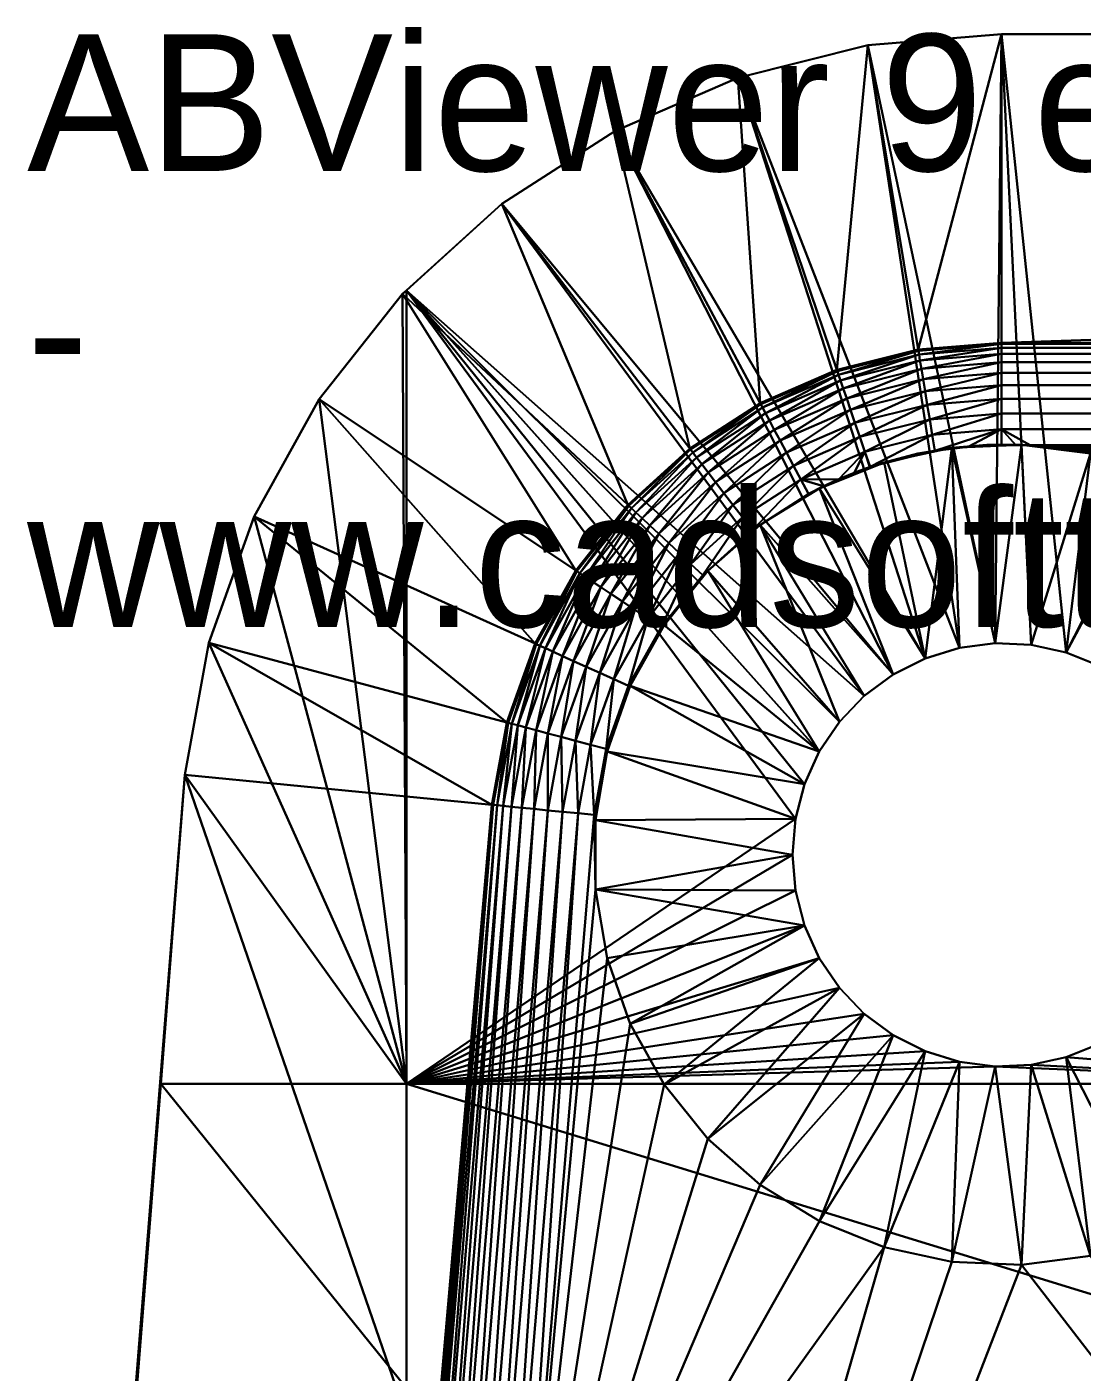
# Model space of a CAD drawing. Header units: millimetres. Extents: x 0 to 86.3, y 0 to 63.6.
# Drawn here: x 0.05 to 8.21, y 53.15 to 63.56 of the extents above; entities that cross this region are included whole.
import ezdxf

# ---------------------------------------------------------------- set-up
doc = ezdxf.new("R2010")
doc.units = ezdxf.units.MM
doc.layers.get('0').update_dxf_attribs({"color": 132, "linetype": 'CONTINUOUS'})

# ---------------------------------------------------------------- blocks, each defined once
blk = doc.blocks.new('ABViewer')
at = {"color": 0, "insert": (0, 0), "char_height": 0.05, "width": 0.5, "attachment_point": 1}
blk.add_mtext('ABViewer 9 evaluation - www.cadsofttools.com', dxfattribs=at)

msp = doc.modelspace()

# ---------------------------------------------------------------- linework, layer by layer
at = {"invisible_edges": 16}
for points in [[(7.592, 63.5), (7.542, 58.787), (6.557, 63.415)], [(7.592, 63.5, 7.137), (7.592, 63.5), (6.557, 63.415)], [(7.592, 63.5, 7.137), (6.557, 63.415), (6.557, 63.415, 7.137)], [(6.946, 61.059, 7.137), (7.592, 63.5, 7.137), (6.557, 63.415, 7.137)], [(7.592, 61.112, 7.137), (7.592, 63.5, 7.137), (6.946, 61.059, 7.137)], [(7.592, 63.5), (7.82, 58.775), (7.542, 58.787)], [(10.653, 63.5), (8.091, 58.716), (7.592, 63.5)], [(8.091, 58.716), (7.82, 58.775), (7.592, 63.5)], [(78.751, 63.5, 7.137), (43.172, 63.5), (7.592, 63.5, 7.137)], [(7.592, 63.5, 7.137), (43.172, 63.5), (10.653, 63.5)], [(7.592, 63.5, 7.137), (10.653, 63.5), (7.592, 63.5)], [(78.751, 61.112, 7.137), (78.751, 63.5, 7.137), (7.592, 61.112, 7.137)], [(7.592, 61.112, 7.137), (78.751, 63.5, 7.137), (7.592, 63.5, 7.137)], [(10.653, 63.5), (8.349, 58.613), (8.091, 58.716)], [(6.557, 63.415), (7.266, 58.752), (5.55, 63.163)], [(6.557, 63.415, 7.137), (6.557, 63.415), (5.55, 63.163)], [(6.557, 63.415, 7.137), (5.55, 63.163), (5.55, 63.163, 7.137)], [(6.318, 60.902, 7.137), (6.557, 63.415, 7.137), (5.55, 63.163, 7.137)], [(6.946, 61.059, 7.137), (6.557, 63.415, 7.137), (6.318, 60.902, 7.137)], [(6.557, 63.415), (7.542, 58.787), (7.266, 58.752)], [(5.55, 63.163), (7.001, 58.67), (4.598, 62.75)], [(5.55, 63.163, 7.137), (5.55, 63.163), (4.598, 62.75)], [(5.55, 63.163, 7.137), (4.598, 62.75), (4.598, 62.75, 7.137)], [(5.724, 60.644, 7.137), (5.55, 63.163, 7.137), (4.598, 62.75, 7.137)], [(5.55, 63.163), (7.266, 58.752), (7.001, 58.67)], [(6.318, 60.902, 7.137), (5.55, 63.163, 7.137), (5.724, 60.644, 7.137)], [(4.598, 62.75), (6.753, 58.545), (3.725, 62.187)], [(4.598, 62.75, 7.137), (4.598, 62.75), (3.725, 62.187)], [(4.598, 62.75, 7.137), (3.725, 62.187), (3.725, 62.187, 7.137)], [(5.179, 60.293, 7.137), (4.598, 62.75, 7.137), (3.725, 62.187, 7.137)], [(4.598, 62.75), (7.001, 58.67), (6.753, 58.545)], [(5.724, 60.644, 7.137), (4.598, 62.75, 7.137), (5.179, 60.293, 7.137)], [(3.725, 62.187, 7.137), (2.987, 61.517), (2.956, 61.49, 7.137)], [(4.699, 59.858, 7.137), (3.725, 62.187, 7.137), (2.956, 61.49, 7.137)], [(3.725, 62.187), (6.529, 58.38), (2.987, 61.517)], [(3.725, 62.187, 7.137), (3.725, 62.187), (2.987, 61.517)], [(3.725, 62.187), (6.753, 58.545), (6.529, 58.38)], [(5.179, 60.293, 7.137), (3.725, 62.187, 7.137), (4.699, 59.858, 7.137)], [(2.956, 61.49), (2.987, 55.378), (2.311, 60.676)], [(2.956, 61.49, 7.137), (2.956, 61.49), (2.311, 60.676)], [(2.956, 61.49, 7.137), (2.311, 60.676), (2.311, 60.676, 7.137)], [(4.297, 59.35, 7.137), (2.956, 61.49, 7.137), (2.311, 60.676, 7.137)], [(2.987, 61.517), (2.987, 55.378), (2.956, 61.49)], [(2.987, 61.517), (2.956, 61.49), (2.956, 61.49, 7.137)], [(4.699, 59.858, 7.137), (2.956, 61.49, 7.137), (4.297, 59.35, 7.137)], [(2.987, 61.517), (6.181, 57.949), (6.067, 57.696)], [(2.987, 61.517), (6.529, 58.38), (6.337, 58.179)], [(2.987, 61.517), (6.337, 58.179), (6.181, 57.949)], [(6.067, 57.696), (5.997, 57.427), (2.987, 61.517)], [(2.987, 61.517), (5.997, 57.427), (2.987, 55.378)], [(6.946, 61.059, 7.137), (6.946, 61.059, 4.756), (7.592, 61.112, 4.756)], [(6.946, 61.059, 7.137), (7.592, 61.112, 4.756), (7.592, 61.112, 7.137)], [(6.948, 61.05, 4.632), (7.592, 61.112, 4.756), (6.946, 61.059, 4.756)], [(6.948, 61.05, 4.632), (7.592, 61.103, 4.632), (7.592, 61.112, 4.756)], [(6.953, 61.021, 4.511), (7.592, 61.103, 4.632), (6.948, 61.05, 4.632)], [(6.953, 61.021, 4.511), (7.592, 61.074, 4.511), (7.592, 61.103, 4.632)], [(78.751, 61.112, 4.756), (78.751, 61.112, 7.137), (7.592, 61.112, 4.756)], [(7.592, 61.112, 4.756), (78.751, 61.112, 7.137), (7.592, 61.112, 7.137)], [(7.592, 61.103, 4.632), (78.751, 61.103, 4.632), (78.751, 61.112, 4.756)], [(7.592, 61.103, 4.632), (78.751, 61.112, 4.756), (7.592, 61.112, 4.756)], [(7.592, 61.074, 4.511), (78.751, 61.074, 4.511), (78.751, 61.103, 4.632)], [(7.592, 61.074, 4.511), (78.751, 61.103, 4.632), (7.592, 61.103, 4.632)], [(6.318, 60.902, 7.137), (6.318, 60.902, 4.756), (6.946, 61.059, 4.756)], [(6.318, 60.902, 7.137), (6.946, 61.059, 4.756), (6.946, 61.059, 7.137)], [(6.321, 60.893, 4.632), (6.946, 61.059, 4.756), (6.318, 60.902, 4.756)], [(6.321, 60.893, 4.632), (6.948, 61.05, 4.632), (6.946, 61.059, 4.756)], [(6.33, 60.865, 4.511), (6.948, 61.05, 4.632), (6.321, 60.893, 4.632)], [(6.33, 60.865, 4.511), (6.953, 61.021, 4.511), (6.948, 61.05, 4.632)], [(6.346, 60.82, 4.396), (6.953, 61.021, 4.511), (6.33, 60.865, 4.511)], [(6.346, 60.82, 4.396), (6.96, 60.974, 4.396), (6.953, 61.021, 4.511)], [(6.96, 60.974, 4.396), (7.592, 61.074, 4.511), (6.953, 61.021, 4.511)], [(6.96, 60.974, 4.396), (7.592, 61.026, 4.396), (7.592, 61.074, 4.511)], [(6.971, 60.91, 4.29), (7.592, 61.026, 4.396), (6.96, 60.974, 4.396)], [(6.971, 60.91, 4.29), (7.592, 60.961, 4.29), (7.592, 61.026, 4.396)], [(7.592, 61.026, 4.396), (78.751, 61.026, 4.396), (78.751, 61.074, 4.511)], [(7.592, 61.026, 4.396), (78.751, 61.074, 4.511), (7.592, 61.074, 4.511)], [(7.592, 60.961, 4.29), (78.751, 60.961, 4.29), (78.751, 61.026, 4.396)], [(7.592, 60.961, 4.29), (78.751, 61.026, 4.396), (7.592, 61.026, 4.396)], [(5.724, 60.644, 7.137), (5.724, 60.644, 4.756), (6.318, 60.902, 4.756)], [(5.724, 60.644, 7.137), (6.318, 60.902, 4.756), (6.318, 60.902, 7.137)], [(5.728, 60.636, 4.632), (6.318, 60.902, 4.756), (5.724, 60.644, 4.756)], [(5.728, 60.636, 4.632), (6.321, 60.893, 4.632), (6.318, 60.902, 4.756)], [(6.367, 60.758, 4.29), (6.96, 60.974, 4.396), (6.346, 60.82, 4.396)], [(6.367, 60.758, 4.29), (6.971, 60.91, 4.29), (6.96, 60.974, 4.396)], [(6.393, 60.682, 4.195), (6.971, 60.91, 4.29), (6.367, 60.758, 4.29)], [(6.393, 60.682, 4.195), (6.984, 60.83, 4.195), (6.971, 60.91, 4.29)], [(6.984, 60.83, 4.195), (7.592, 60.961, 4.29), (6.971, 60.91, 4.29)], [(6.984, 60.83, 4.195), (7.592, 60.88, 4.195), (7.592, 60.961, 4.29)], [(7.592, 60.88, 4.195), (78.751, 60.88, 4.195), (78.751, 60.961, 4.29)], [(7.592, 60.88, 4.195), (78.751, 60.961, 4.29), (7.592, 60.961, 4.29)], [(5.742, 60.61, 4.511), (6.321, 60.893, 4.632), (5.728, 60.636, 4.632)], [(5.742, 60.61, 4.511), (6.33, 60.865, 4.511), (6.321, 60.893, 4.632)], [(5.764, 60.568, 4.396), (6.33, 60.865, 4.511), (5.742, 60.61, 4.511)], [(5.764, 60.568, 4.396), (6.346, 60.82, 4.396), (6.33, 60.865, 4.511)], [(5.795, 60.511, 4.29), (6.346, 60.82, 4.396), (5.764, 60.568, 4.396)], [(5.795, 60.511, 4.29), (6.367, 60.758, 4.29), (6.346, 60.82, 4.396)], [(6.423, 60.592, 4.114), (6.984, 60.83, 4.195), (6.393, 60.682, 4.195)], [(6.423, 60.592, 4.114), (7, 60.737, 4.114), (6.984, 60.83, 4.195)], [(7, 60.737, 4.114), (7.592, 60.88, 4.195), (6.984, 60.83, 4.195)], [(7, 60.737, 4.114), (7.592, 60.785, 4.114), (7.592, 60.88, 4.195)], [(7.592, 60.785, 4.114), (78.751, 60.785, 4.114), (78.751, 60.88, 4.195)], [(7.592, 60.785, 4.114), (78.751, 60.88, 4.195), (7.592, 60.88, 4.195)], [(5.833, 60.439, 4.195), (6.367, 60.758, 4.29), (5.795, 60.511, 4.29)], [(5.833, 60.439, 4.195), (6.393, 60.682, 4.195), (6.367, 60.758, 4.29)], [(6.457, 60.492, 4.049), (7, 60.737, 4.114), (6.423, 60.592, 4.114)], [(6.457, 60.492, 4.049), (7.017, 60.632, 4.049), (7, 60.737, 4.114)], [(7.017, 60.632, 4.049), (7.592, 60.785, 4.114), (7, 60.737, 4.114)], [(7.017, 60.632, 4.049), (7.592, 60.679, 4.049), (7.592, 60.785, 4.114)], [(7.592, 60.679, 4.049), (78.751, 60.679, 4.049), (78.751, 60.785, 4.114)], [(7.592, 60.679, 4.049), (78.751, 60.785, 4.114), (7.592, 60.785, 4.114)], [(2.987, 55.378), (1.807, 59.769), (2.311, 60.676)], [(2.311, 60.676, 7.137), (2.311, 60.676), (1.807, 59.769)], [(2.311, 60.676, 7.137), (1.807, 59.769), (1.807, 59.769, 7.137)], [(3.982, 58.784, 7.137), (2.311, 60.676, 7.137), (1.807, 59.769, 7.137)], [(4.297, 59.35, 7.137), (2.311, 60.676, 7.137), (3.982, 58.784, 7.137)], [(5.179, 60.293, 7.137), (5.179, 60.293, 4.756), (5.724, 60.644, 4.756)], [(5.179, 60.293, 7.137), (5.724, 60.644, 4.756), (5.724, 60.644, 7.137)], [(5.185, 60.285, 4.632), (5.724, 60.644, 4.756), (5.179, 60.293, 4.756)], [(5.185, 60.285, 4.632), (5.728, 60.636, 4.632), (5.724, 60.644, 4.756)], [(5.203, 60.262, 4.511), (5.728, 60.636, 4.632), (5.185, 60.285, 4.632)], [(5.203, 60.262, 4.511), (5.742, 60.61, 4.511), (5.728, 60.636, 4.632)], [(5.232, 60.224, 4.396), (5.742, 60.61, 4.511), (5.203, 60.262, 4.511)], [(5.232, 60.224, 4.396), (5.764, 60.568, 4.396), (5.742, 60.61, 4.511)], [(5.878, 60.356, 4.114), (6.393, 60.682, 4.195), (5.833, 60.439, 4.195)], [(5.878, 60.356, 4.114), (6.423, 60.592, 4.114), (6.393, 60.682, 4.195)], [(5.928, 60.262, 4.049), (6.423, 60.592, 4.114), (5.878, 60.356, 4.114)], [(5.928, 60.262, 4.049), (6.457, 60.492, 4.049), (6.423, 60.592, 4.114)], [(6.494, 60.383, 4.001), (7.017, 60.632, 4.049), (6.457, 60.492, 4.049)], [(6.494, 60.383, 4.001), (7.036, 60.518, 4.001), (7.017, 60.632, 4.049)], [(7.036, 60.518, 4.001), (7.592, 60.679, 4.049), (7.017, 60.632, 4.049)], [(7.036, 60.518, 4.001), (7.592, 60.564, 4.001), (7.592, 60.679, 4.049)], [(7.592, 60.564, 4.001), (78.751, 60.564, 4.001), (78.751, 60.679, 4.049)], [(7.592, 60.564, 4.001), (78.751, 60.679, 4.049), (7.592, 60.679, 4.049)], [(5.271, 60.173, 4.29), (5.764, 60.568, 4.396), (5.232, 60.224, 4.396)], [(5.271, 60.173, 4.29), (5.795, 60.511, 4.29), (5.764, 60.568, 4.396)], [(5.321, 60.109, 4.195), (5.795, 60.511, 4.29), (5.271, 60.173, 4.29)], [(5.321, 60.109, 4.195), (5.833, 60.439, 4.195), (5.795, 60.511, 4.29)], [(5.982, 60.161, 4.001), (6.457, 60.492, 4.049), (5.928, 60.262, 4.049)], [(5.982, 60.161, 4.001), (6.494, 60.383, 4.001), (6.457, 60.492, 4.049)], [(6.533, 60.268, 3.972), (7.036, 60.518, 4.001), (6.494, 60.383, 4.001)], [(6.533, 60.268, 3.972), (7.055, 60.399, 3.972), (7.036, 60.518, 4.001)], [(7.055, 60.399, 3.972), (7.592, 60.564, 4.001), (7.036, 60.518, 4.001)], [(7.055, 60.399, 3.972), (7.592, 60.443, 3.972), (7.592, 60.564, 4.001)], [(7.592, 60.443, 3.972), (78.751, 60.443, 3.972), (78.751, 60.564, 4.001)], [(7.592, 60.443, 3.972), (78.751, 60.564, 4.001), (7.592, 60.564, 4.001)], [(5.378, 60.034, 4.114), (5.833, 60.439, 4.195), (5.321, 60.109, 4.195)], [(5.378, 60.034, 4.114), (5.878, 60.356, 4.114), (5.833, 60.439, 4.195)], [(6.039, 60.054, 3.972), (6.494, 60.383, 4.001), (5.982, 60.161, 4.001)], [(6.039, 60.054, 3.972), (6.533, 60.268, 3.972), (6.494, 60.383, 4.001)], [(6.576, 60.151, 3.962), (7.055, 60.399, 3.972), (6.533, 60.268, 3.972)], [(6.576, 60.151, 3.962), (7.076, 60.276, 3.962), (7.055, 60.399, 3.972)], [(7.076, 60.276, 3.962), (7.592, 60.443, 3.972), (7.055, 60.399, 3.972)], [(7.333, 60.308, 3.962), (7.592, 60.443, 3.972), (7.076, 60.276, 3.962)], [(7.333, 60.308, 3.962), (7.592, 60.319, 3.962), (7.592, 60.443, 3.972)], [(7.592, 60.319, 3.962), (7.702, 60.319, 3.962), (7.592, 60.443, 3.972)], [(7.592, 60.443, 3.972), (7.702, 60.319, 3.962), (7.812, 60.319, 3.962)], [(7.812, 60.319, 3.962), (78.751, 60.443, 3.972), (7.592, 60.443, 3.972)], [(78.531, 60.319, 3.962), (78.751, 60.443, 3.972), (7.812, 60.319, 3.962)], [(4.699, 59.858, 7.137), (4.699, 59.858, 4.756), (5.179, 60.293, 4.756)], [(4.699, 59.858, 7.137), (5.179, 60.293, 4.756), (5.179, 60.293, 7.137)], [(4.706, 59.851, 4.632), (5.179, 60.293, 4.756), (4.699, 59.858, 4.756)], [(4.706, 59.851, 4.632), (5.185, 60.285, 4.632), (5.179, 60.293, 4.756)], [(4.728, 59.831, 4.511), (5.185, 60.285, 4.632), (4.706, 59.851, 4.632)], [(4.728, 59.831, 4.511), (5.203, 60.262, 4.511), (5.185, 60.285, 4.632)], [(5.443, 59.949, 4.049), (5.878, 60.356, 4.114), (5.378, 60.034, 4.114)], [(5.443, 59.949, 4.049), (5.928, 60.262, 4.049), (5.878, 60.356, 4.114)], [(7.076, 60.276, 3.962), (6.576, 60.151, 3.962), (6.682, 60.186, 3.962)], [(6.943, 60.254, 3.962), (6.682, 60.186, 3.175), (7.208, 60.299, 3.175)], [(7.208, 60.299, 3.175), (6.682, 60.186, 3.175), (7.001, 58.67, 3.175)], [(6.943, 60.254, 3.962), (7.076, 60.276, 3.962), (6.682, 60.186, 3.962)], [(7.208, 60.299, 3.962), (7.076, 60.276, 3.962), (6.943, 60.254, 3.962)], [(6.943, 60.254, 3.962), (7.208, 60.299, 3.175), (7.208, 60.299, 3.962)], [(7.266, 58.752, 3.175), (7.208, 60.299, 3.175), (7.001, 58.67, 3.175)], [(7.208, 60.299, 3.962), (7.333, 60.308, 3.962), (7.076, 60.276, 3.962)], [(7.477, 60.322, 3.962), (7.333, 60.308, 3.962), (7.208, 60.299, 3.962)], [(7.477, 60.322, 3.962), (7.208, 60.299, 3.175), (7.746, 60.322, 3.175)], [(7.208, 60.299, 3.962), (7.208, 60.299, 3.175), (7.477, 60.322, 3.962)], [(7.542, 58.787, 3.175), (7.746, 60.322, 3.175), (7.208, 60.299, 3.175)], [(7.542, 58.787, 3.175), (7.208, 60.299, 3.175), (7.266, 58.752, 3.175)], [(7.477, 60.322, 3.962), (7.592, 60.319, 3.962), (7.333, 60.308, 3.962)], [(7.746, 60.322, 3.962), (7.592, 60.319, 3.962), (7.477, 60.322, 3.962)], [(7.746, 60.322, 3.175), (7.746, 60.322, 3.962), (7.477, 60.322, 3.962)], [(7.82, 58.775, 3.175), (7.746, 60.322, 3.175), (7.542, 58.787, 3.175)], [(7.746, 60.322, 3.962), (7.702, 60.319, 3.962), (7.592, 60.319, 3.962)], [(7.812, 60.319, 3.962), (7.702, 60.319, 3.962), (7.746, 60.322, 3.962)], [(8.281, 60.254, 3.175), (7.812, 60.319, 3.962), (7.746, 60.322, 3.175)], [(7.746, 60.322, 3.175), (7.812, 60.319, 3.962), (7.746, 60.322, 3.962)], [(7.82, 58.775, 3.175), (8.281, 60.254, 3.175), (7.746, 60.322, 3.175)], [(78.328, 60.299, 3.962), (78.531, 60.319, 3.962), (7.812, 60.319, 3.962)], [(76.101, 58.928, 3.962), (76.439, 59.347, 3.962), (7.812, 60.319, 3.962)], [(7.812, 60.319, 3.962), (76.439, 59.347, 3.962), (76.844, 59.703, 3.962)], [(76.844, 59.703, 3.962), (77.302, 59.985, 3.962), (7.812, 60.319, 3.962)], [(7.812, 60.319, 3.962), (77.302, 59.985, 3.962), (77.802, 60.186, 3.962)], [(7.812, 60.319, 3.962), (77.802, 60.186, 3.962), (78.328, 60.299, 3.962)], [(75.568, 57.419, 3.962), (75.659, 57.95, 3.962), (7.812, 60.319, 3.962)], [(7.812, 60.319, 3.962), (75.659, 57.95, 3.962), (75.838, 58.458, 3.962)], [(7.812, 60.319, 3.962), (75.838, 58.458, 3.962), (76.101, 58.928, 3.962)], [(67.161, 54.74, 3.962), (67.669, 55.37, 3.962), (7.812, 60.319, 3.962)], [(67.161, 54.74, 3.962), (7.812, 60.319, 3.962), (66.766, 54.034, 3.962)], [(67.669, 55.37, 3.962), (68.276, 55.904, 3.962), (7.812, 60.319, 3.962)], [(7.812, 60.319, 3.962), (68.276, 55.904, 3.962), (68.965, 56.328, 3.962)], [(7.812, 60.319, 3.962), (68.965, 56.328, 3.962), (69.715, 56.63, 3.962)], [(66.766, 54.034, 3.962), (7.812, 60.319, 3.962), (66.497, 53.272, 3.962)], [(66.497, 53.272, 3.962), (7.812, 60.319, 3.962), (8.281, 60.254, 3.962)], [(69.715, 56.63, 3.962), (70.506, 56.8, 3.962), (7.812, 60.319, 3.962)], [(7.812, 60.319, 3.962), (70.506, 56.8, 3.962), (71.314, 56.835, 3.962)], [(7.812, 60.319, 3.962), (71.314, 56.835, 3.962), (75.568, 57.419, 3.962)], [(8.281, 60.254, 3.175), (8.281, 60.254, 3.962), (7.812, 60.319, 3.962)], [(4.762, 59.799, 4.396), (5.203, 60.262, 4.511), (4.728, 59.831, 4.511)], [(4.762, 59.799, 4.396), (5.232, 60.224, 4.396), (5.203, 60.262, 4.511)], [(4.81, 59.754, 4.29), (5.232, 60.224, 4.396), (4.762, 59.799, 4.396)], [(4.81, 59.754, 4.29), (5.271, 60.173, 4.29), (5.232, 60.224, 4.396)], [(4.869, 59.699, 4.195), (5.271, 60.173, 4.29), (4.81, 59.754, 4.29)], [(4.869, 59.699, 4.195), (5.321, 60.109, 4.195), (5.271, 60.173, 4.29)], [(5.513, 59.858, 4.001), (5.928, 60.262, 4.049), (5.443, 59.949, 4.049)], [(5.513, 59.858, 4.001), (5.982, 60.161, 4.001), (5.928, 60.262, 4.049)], [(6.331, 60.057, 3.962), (6.533, 60.268, 3.972), (6.039, 60.054, 3.972)], [(6.682, 60.186, 3.175), (6.476, 60.115, 3.962), (6.182, 59.985, 3.175)], [(7.001, 58.67, 3.175), (6.682, 60.186, 3.175), (6.182, 59.985, 3.175)], [(6.331, 60.057, 3.962), (6.451, 60.106, 3.962), (6.533, 60.268, 3.972)], [(6.533, 60.268, 3.972), (6.451, 60.106, 3.962), (6.573, 60.15, 3.962)], [(6.682, 60.186, 3.175), (6.576, 60.151, 3.962), (6.476, 60.115, 3.962)], [(6.533, 60.268, 3.972), (6.573, 60.15, 3.962), (6.576, 60.151, 3.962)], [(6.682, 60.186, 3.962), (6.576, 60.151, 3.962), (6.682, 60.186, 3.175)], [(6.682, 60.186, 3.962), (6.682, 60.186, 3.175), (6.943, 60.254, 3.962)], [(8.091, 58.716, 3.175), (8.281, 60.254, 3.175), (7.82, 58.775, 3.175)], [(8.091, 58.716, 3.175), (8.795, 60.096, 3.175), (8.281, 60.254, 3.175)], [(4.938, 59.634, 4.114), (5.321, 60.109, 4.195), (4.869, 59.699, 4.195)], [(4.938, 59.634, 4.114), (5.378, 60.034, 4.114), (5.321, 60.109, 4.195)], [(5.587, 59.762, 3.972), (5.982, 60.161, 4.001), (5.513, 59.858, 4.001)], [(5.587, 59.762, 3.972), (6.039, 60.054, 3.972), (5.982, 60.161, 4.001)], [(6.182, 59.985, 3.175), (6.476, 60.115, 3.962), (6.376, 60.075, 3.962)], [(6.182, 59.985, 3.175), (6.376, 60.075, 3.962), (6.279, 60.032, 3.962)], [(6.376, 60.075, 3.962), (6.331, 60.057, 3.962), (6.279, 60.032, 3.962)], [(6.376, 60.075, 3.962), (6.451, 60.106, 3.962), (6.331, 60.057, 3.962)], [(6.476, 60.115, 3.962), (6.451, 60.106, 3.962), (6.376, 60.075, 3.962)], [(6.476, 60.115, 3.962), (6.573, 60.15, 3.962), (6.451, 60.106, 3.962)], [(6.576, 60.151, 3.962), (6.573, 60.15, 3.962), (6.476, 60.115, 3.962)], [(8.349, 58.613, 3.175), (8.795, 60.096, 3.175), (8.091, 58.716, 3.175)], [(5.016, 59.562, 4.049), (5.378, 60.034, 4.114), (4.938, 59.634, 4.114)], [(5.016, 59.562, 4.049), (5.443, 59.949, 4.049), (5.378, 60.034, 4.114)], [(5.663, 59.663, 3.962), (6.039, 60.054, 3.972), (5.587, 59.762, 3.972)], [(5.663, 59.663, 3.962), (6.098, 59.944, 3.962), (6.039, 60.054, 3.972)], [(6.182, 59.985, 3.962), (6.098, 59.944, 3.962), (5.724, 59.703, 3.962)], [(6.182, 59.985, 3.175), (6.182, 59.985, 3.962), (5.724, 59.703, 3.962)], [(6.182, 59.985, 3.175), (5.724, 59.703, 3.962), (5.724, 59.703, 3.175)], [(6.753, 58.545, 3.175), (6.182, 59.985, 3.175), (5.724, 59.703, 3.175)], [(6.039, 60.054, 3.972), (6.213, 60.003, 3.962), (6.331, 60.057, 3.962)], [(6.039, 60.054, 3.972), (6.098, 59.944, 3.962), (6.213, 60.003, 3.962)], [(6.182, 59.985, 3.962), (6.213, 60.003, 3.962), (6.098, 59.944, 3.962)], [(6.279, 60.032, 3.962), (6.213, 60.003, 3.962), (6.182, 59.985, 3.962)], [(6.279, 60.032, 3.962), (6.182, 59.985, 3.962), (6.182, 59.985, 3.175)], [(7.001, 58.67, 3.175), (6.182, 59.985, 3.175), (6.753, 58.545, 3.175)], [(6.279, 60.032, 3.962), (6.331, 60.057, 3.962), (6.213, 60.003, 3.962)], [(4.297, 59.35, 7.137), (4.297, 59.35, 4.756), (4.699, 59.858, 4.756)], [(4.297, 59.35, 7.137), (4.699, 59.858, 4.756), (4.699, 59.858, 7.137)], [(4.305, 59.345, 4.632), (4.699, 59.858, 4.756), (4.297, 59.35, 4.756)], [(4.305, 59.345, 4.632), (4.706, 59.851, 4.632), (4.699, 59.858, 4.756)], [(5.1, 59.483, 4.001), (5.443, 59.949, 4.049), (5.016, 59.562, 4.049)], [(5.1, 59.483, 4.001), (5.513, 59.858, 4.001), (5.443, 59.949, 4.049)], [(5.188, 59.4, 3.972), (5.513, 59.858, 4.001), (5.1, 59.483, 4.001)], [(5.188, 59.4, 3.972), (5.587, 59.762, 3.972), (5.513, 59.858, 4.001)], [(5.724, 59.703, 3.962), (6.098, 59.944, 3.962), (5.663, 59.663, 3.962)], [(2.987, 55.378), (1.458, 58.791), (1.807, 59.769)], [(1.807, 59.769, 7.137), (1.807, 59.769), (1.458, 58.791)], [(1.807, 59.769, 7.137), (1.458, 58.791), (1.458, 58.791, 7.137)], [(3.764, 58.174, 7.137), (1.807, 59.769, 7.137), (1.458, 58.791, 7.137)], [(3.982, 58.784, 7.137), (1.807, 59.769, 7.137), (3.764, 58.174, 7.137)], [(4.329, 59.329, 4.511), (4.706, 59.851, 4.632), (4.305, 59.345, 4.632)], [(4.329, 59.329, 4.511), (4.728, 59.831, 4.511), (4.706, 59.851, 4.632)], [(4.369, 59.302, 4.396), (4.728, 59.831, 4.511), (4.329, 59.329, 4.511)], [(4.369, 59.302, 4.396), (4.762, 59.799, 4.396), (4.728, 59.831, 4.511)], [(4.423, 59.266, 4.29), (4.762, 59.799, 4.396), (4.369, 59.302, 4.396)], [(4.423, 59.266, 4.29), (4.81, 59.754, 4.29), (4.762, 59.799, 4.396)], [(4.49, 59.221, 4.195), (4.81, 59.754, 4.29), (4.423, 59.266, 4.29)], [(4.49, 59.221, 4.195), (4.869, 59.699, 4.195), (4.81, 59.754, 4.29)], [(5.279, 59.315, 3.962), (5.587, 59.762, 3.972), (5.188, 59.4, 3.972)], [(5.279, 59.315, 3.962), (5.663, 59.663, 3.962), (5.587, 59.762, 3.972)], [(4.569, 59.169, 4.114), (4.869, 59.699, 4.195), (4.49, 59.221, 4.195)], [(4.569, 59.169, 4.114), (4.938, 59.634, 4.114), (4.869, 59.699, 4.195)], [(5.319, 59.347, 3.962), (5.663, 59.663, 3.962), (5.279, 59.315, 3.962)], [(5.724, 59.703, 3.962), (5.663, 59.663, 3.962), (5.319, 59.347, 3.962)], [(5.724, 59.703, 3.175), (5.724, 59.703, 3.962), (5.319, 59.347, 3.962)], [(5.724, 59.703, 3.175), (5.319, 59.347, 3.962), (5.319, 59.347, 3.175)], [(6.337, 58.179, 3.175), (5.724, 59.703, 3.175), (5.319, 59.347, 3.175)], [(6.753, 58.545, 3.175), (5.724, 59.703, 3.175), (6.529, 58.38, 3.175)], [(6.529, 58.38, 3.175), (5.724, 59.703, 3.175), (6.337, 58.179, 3.175)], [(4.657, 59.11, 4.049), (4.938, 59.634, 4.114), (4.569, 59.169, 4.114)], [(4.657, 59.11, 4.049), (5.016, 59.562, 4.049), (4.938, 59.634, 4.114)], [(4.753, 59.046, 4.001), (5.016, 59.562, 4.049), (4.657, 59.11, 4.049)], [(4.753, 59.046, 4.001), (5.1, 59.483, 4.001), (5.016, 59.562, 4.049)], [(4.854, 58.979, 3.972), (5.1, 59.483, 4.001), (4.753, 59.046, 4.001)], [(4.854, 58.979, 3.972), (5.188, 59.4, 3.972), (5.1, 59.483, 4.001)], [(3.982, 58.784, 7.137), (3.982, 58.784, 4.756), (4.297, 59.35, 4.756)], [(3.982, 58.784, 7.137), (4.297, 59.35, 4.756), (4.297, 59.35, 7.137)], [(3.991, 58.78, 4.632), (4.297, 59.35, 4.756), (3.982, 58.784, 4.756)], [(3.991, 58.78, 4.632), (4.305, 59.345, 4.632), (4.297, 59.35, 4.756)], [(4.018, 58.768, 4.511), (4.305, 59.345, 4.632), (3.991, 58.78, 4.632)], [(4.018, 58.768, 4.511), (4.329, 59.329, 4.511), (4.305, 59.345, 4.632)], [(4.957, 58.91, 3.962), (5.188, 59.4, 3.972), (4.854, 58.979, 3.972)], [(4.957, 58.91, 3.962), (5.279, 59.315, 3.962), (5.188, 59.4, 3.972)], [(5.319, 59.347, 3.962), (5.279, 59.315, 3.962), (4.981, 58.928, 3.962)], [(5.319, 59.347, 3.175), (5.319, 59.347, 3.962), (4.981, 58.928, 3.962)], [(5.319, 59.347, 3.175), (4.981, 58.928, 3.962), (4.981, 58.928, 3.175)], [(6.181, 57.949, 3.175), (5.319, 59.347, 3.175), (4.981, 58.928, 3.175)], [(6.337, 58.179, 3.175), (5.319, 59.347, 3.175), (6.181, 57.949, 3.175)], [(4.061, 58.748, 4.396), (4.329, 59.329, 4.511), (4.018, 58.768, 4.511)], [(4.061, 58.748, 4.396), (4.369, 59.302, 4.396), (4.329, 59.329, 4.511)], [(4.12, 58.722, 4.29), (4.369, 59.302, 4.396), (4.061, 58.748, 4.396)], [(4.12, 58.722, 4.29), (4.423, 59.266, 4.29), (4.369, 59.302, 4.396)], [(4.194, 58.688, 4.195), (4.423, 59.266, 4.29), (4.12, 58.722, 4.29)], [(4.194, 58.688, 4.195), (4.49, 59.221, 4.195), (4.423, 59.266, 4.29)], [(4.981, 58.928, 3.962), (5.279, 59.315, 3.962), (4.957, 58.91, 3.962)], [(4.28, 58.649, 4.114), (4.49, 59.221, 4.195), (4.194, 58.688, 4.195)], [(4.28, 58.649, 4.114), (4.569, 59.169, 4.114), (4.49, 59.221, 4.195)], [(4.377, 58.605, 4.049), (4.569, 59.169, 4.114), (4.28, 58.649, 4.114)], [(4.377, 58.605, 4.049), (4.657, 59.11, 4.049), (4.569, 59.169, 4.114)], [(4.482, 58.558, 4.001), (4.657, 59.11, 4.049), (4.377, 58.605, 4.049)], [(4.482, 58.558, 4.001), (4.753, 59.046, 4.001), (4.657, 59.11, 4.049)], [(4.592, 58.508, 3.972), (4.753, 59.046, 4.001), (4.482, 58.558, 4.001)], [(4.592, 58.508, 3.972), (4.854, 58.979, 3.972), (4.753, 59.046, 4.001)], [(4.705, 58.457, 3.962), (4.854, 58.979, 3.972), (4.592, 58.508, 3.972)], [(4.705, 58.457, 3.962), (4.957, 58.91, 3.962), (4.854, 58.979, 3.972)], [(4.981, 58.928, 3.962), (4.957, 58.91, 3.962), (4.718, 58.458, 3.962)], [(4.981, 58.928, 3.175), (4.981, 58.928, 3.962), (4.718, 58.458, 3.962)], [(4.981, 58.928, 3.175), (4.718, 58.458, 3.962), (4.718, 58.458, 3.175)], [(6.181, 57.949, 3.175), (4.981, 58.928, 3.175), (4.718, 58.458, 3.175)], [(4.718, 58.458, 3.962), (4.957, 58.91, 3.962), (4.705, 58.457, 3.962)], [(1.272, 57.77), (1.458, 58.791), (2.987, 55.378)], [(1.458, 58.791, 7.137), (1.458, 58.791), (1.272, 57.77)], [(1.458, 58.791, 7.137), (1.272, 57.77), (1.272, 57.77, 7.137)], [(3.648, 57.537, 7.137), (1.458, 58.791, 7.137), (1.272, 57.77, 7.137)], [(3.764, 58.174, 7.137), (1.458, 58.791, 7.137), (3.648, 57.537, 7.137)], [(3.764, 58.174, 7.137), (3.764, 58.174, 4.756), (3.982, 58.784, 4.756)], [(3.764, 58.174, 7.137), (3.982, 58.784, 4.756), (3.982, 58.784, 7.137)], [(3.774, 58.171, 4.632), (3.982, 58.784, 4.756), (3.764, 58.174, 4.756)], [(3.774, 58.171, 4.632), (3.991, 58.78, 4.632), (3.982, 58.784, 4.756)], [(3.802, 58.164, 4.511), (3.991, 58.78, 4.632), (3.774, 58.171, 4.632)], [(3.802, 58.164, 4.511), (4.018, 58.768, 4.511), (3.991, 58.78, 4.632)], [(3.848, 58.152, 4.396), (4.018, 58.768, 4.511), (3.802, 58.164, 4.511)], [(3.848, 58.152, 4.396), (4.061, 58.748, 4.396), (4.018, 58.768, 4.511)], [(3.911, 58.135, 4.29), (4.061, 58.748, 4.396), (3.848, 58.152, 4.396)], [(3.911, 58.135, 4.29), (4.12, 58.722, 4.29), (4.061, 58.748, 4.396)], [(3.989, 58.114, 4.195), (4.12, 58.722, 4.29), (3.911, 58.135, 4.29)], [(3.989, 58.114, 4.195), (4.194, 58.688, 4.195), (4.12, 58.722, 4.29)], [(7.001, 58.67, 3.175), (7.001, 58.67), (7.266, 58.752)], [(7.001, 58.67, 3.175), (7.266, 58.752), (7.266, 58.752, 3.175)], [(7.266, 58.752, 3.175), (7.266, 58.752), (7.542, 58.787)], [(7.266, 58.752, 3.175), (7.542, 58.787), (7.542, 58.787, 3.175)], [(7.542, 58.787, 3.175), (7.542, 58.787), (7.82, 58.775)], [(7.542, 58.787, 3.175), (7.82, 58.775), (7.82, 58.775, 3.175)], [(7.82, 58.775, 3.175), (7.82, 58.775), (8.091, 58.716)], [(7.82, 58.775, 3.175), (8.091, 58.716), (8.091, 58.716, 3.175)], [(8.091, 58.716, 3.175), (8.091, 58.716), (8.349, 58.613)], [(8.091, 58.716, 3.175), (8.349, 58.613), (8.349, 58.613, 3.175)], [(4.08, 58.089, 4.114), (4.194, 58.688, 4.195), (3.989, 58.114, 4.195)], [(4.08, 58.089, 4.114), (4.28, 58.649, 4.114), (4.194, 58.688, 4.195)], [(4.183, 58.062, 4.049), (4.28, 58.649, 4.114), (4.08, 58.089, 4.114)], [(4.183, 58.062, 4.049), (4.377, 58.605, 4.049), (4.28, 58.649, 4.114)], [(4.294, 58.032, 4.001), (4.377, 58.605, 4.049), (4.183, 58.062, 4.049)], [(4.294, 58.032, 4.001), (4.482, 58.558, 4.001), (4.377, 58.605, 4.049)], [(6.753, 58.545, 3.175), (6.753, 58.545), (7.001, 58.67)], [(6.753, 58.545, 3.175), (7.001, 58.67), (7.001, 58.67, 3.175)], [(4.411, 58.001, 3.972), (4.482, 58.558, 4.001), (4.294, 58.032, 4.001)], [(4.411, 58.001, 3.972), (4.592, 58.508, 3.972), (4.482, 58.558, 4.001)], [(4.531, 57.969, 3.962), (4.592, 58.508, 3.972), (4.411, 58.001, 3.972)], [(4.531, 57.969, 3.962), (4.705, 58.457, 3.962), (4.592, 58.508, 3.972)], [(6.529, 58.38, 3.175), (6.529, 58.38), (6.753, 58.545)], [(6.529, 58.38, 3.175), (6.753, 58.545), (6.753, 58.545, 3.175)], [(4.539, 57.95, 3.962), (4.705, 58.457, 3.962), (4.531, 57.969, 3.962)], [(4.718, 58.458, 3.962), (4.705, 58.457, 3.962), (4.539, 57.95, 3.962)], [(4.718, 58.458, 3.175), (4.718, 58.458, 3.962), (4.539, 57.95, 3.962)], [(4.718, 58.458, 3.175), (4.539, 57.95, 3.962), (4.539, 57.95, 3.175)], [(4.539, 57.95, 3.175), (6.067, 57.696, 3.175), (4.718, 58.458, 3.175)], [(4.718, 58.458, 3.175), (6.067, 57.696, 3.175), (6.181, 57.949, 3.175)], [(6.337, 58.179, 3.175), (6.337, 58.179), (6.529, 58.38)], [(6.337, 58.179, 3.175), (6.529, 58.38), (6.529, 58.38, 3.175)], [(3.648, 57.537, 7.137), (3.648, 57.537, 4.756), (3.764, 58.174, 4.756)], [(3.648, 57.537, 7.137), (3.764, 58.174, 4.756), (3.764, 58.174, 7.137)], [(3.658, 57.536, 4.632), (3.764, 58.174, 4.756), (3.648, 57.537, 4.756)], [(3.658, 57.536, 4.632), (3.774, 58.171, 4.632), (3.764, 58.174, 4.756)], [(3.687, 57.533, 4.511), (3.774, 58.171, 4.632), (3.658, 57.536, 4.632)], [(3.687, 57.533, 4.511), (3.802, 58.164, 4.511), (3.774, 58.171, 4.632)], [(3.735, 57.528, 4.396), (3.802, 58.164, 4.511), (3.687, 57.533, 4.511)], [(3.735, 57.528, 4.396), (3.848, 58.152, 4.396), (3.802, 58.164, 4.511)], [(3.799, 57.522, 4.29), (3.848, 58.152, 4.396), (3.735, 57.528, 4.396)], [(3.799, 57.522, 4.29), (3.911, 58.135, 4.29), (3.848, 58.152, 4.396)], [(3.88, 57.514, 4.195), (3.911, 58.135, 4.29), (3.799, 57.522, 4.29)], [(3.88, 57.514, 4.195), (3.989, 58.114, 4.195), (3.911, 58.135, 4.29)], [(3.974, 57.505, 4.114), (3.989, 58.114, 4.195), (3.88, 57.514, 4.195)], [(3.974, 57.505, 4.114), (4.08, 58.089, 4.114), (3.989, 58.114, 4.195)], [(4.08, 57.494, 4.049), (4.08, 58.089, 4.114), (3.974, 57.505, 4.114)], [(4.08, 57.494, 4.049), (4.183, 58.062, 4.049), (4.08, 58.089, 4.114)], [(6.181, 57.949, 3.175), (6.181, 57.949), (6.337, 58.179)], [(6.181, 57.949, 3.175), (6.337, 58.179), (6.337, 58.179, 3.175)], [(4.194, 57.483, 4.001), (4.183, 58.062, 4.049), (4.08, 57.494, 4.049)], [(4.194, 57.483, 4.001), (4.294, 58.032, 4.001), (4.183, 58.062, 4.049)], [(4.315, 57.471, 3.972), (4.294, 58.032, 4.001), (4.194, 57.483, 4.001)], [(4.315, 57.471, 3.972), (4.411, 58.001, 3.972), (4.294, 58.032, 4.001)], [(4.438, 57.459, 3.962), (4.411, 58.001, 3.972), (4.315, 57.471, 3.972)], [(4.438, 57.459, 3.962), (4.531, 57.969, 3.962), (4.411, 58.001, 3.972)], [(4.448, 57.419, 3.962), (4.531, 57.969, 3.962), (4.438, 57.459, 3.962)], [(4.539, 57.95, 3.962), (4.531, 57.969, 3.962), (4.448, 57.419, 3.962)], [(4.539, 57.95, 3.175), (4.539, 57.95, 3.962), (4.448, 57.419, 3.962)], [(4.539, 57.95, 3.175), (4.448, 57.419, 3.962), (4.448, 57.419, 3.175)], [(4.448, 57.419, 3.175), (5.997, 57.427, 3.175), (4.539, 57.95, 3.175)], [(4.539, 57.95, 3.175), (5.997, 57.427, 3.175), (6.067, 57.696, 3.175)], [(6.067, 57.696, 3.175), (6.067, 57.696), (6.181, 57.949)], [(6.067, 57.696, 3.175), (6.181, 57.949), (6.181, 57.949, 3.175)], [(1.085, 55.378), (0.505, 48.16, 5.469), (1.272, 57.77)], [(1.272, 57.77), (0.505, 48.16, 5.469), (0.506, 48.179, 5.498)], [(1.272, 57.77), (0.506, 48.179, 5.498), (0.51, 48.241, 5.619)], [(0.51, 48.241, 5.619), (0.514, 48.295, 5.722), (1.272, 57.77)], [(0.514, 48.295, 5.722), (0.516, 48.336, 5.848), (1.272, 57.77)], [(1.272, 57.77), (0.516, 48.336, 5.848), (0.519, 48.373, 5.958)], [(1.272, 57.77), (0.519, 48.373, 5.958), (1.272, 57.77, 7.137)], [(1.272, 57.77, 7.137), (0.519, 48.373, 5.958), (0.519, 48.381, 5.992)], [(1.272, 57.77, 7.137), (0.519, 48.381, 5.992), (0.52, 48.395, 6.09)], [(0.52, 48.395, 6.09), (0.521, 48.416, 6.238), (1.272, 57.77, 7.137)], [(1.272, 57.77, 7.137), (0.521, 48.416, 6.238), (0.521, 48.419, 6.337)], [(1.272, 57.77, 7.137), (0.521, 48.419, 6.337), (0.521, 48.419, 7.137)], [(3.182, 52.227, 7.137), (1.272, 57.77, 7.137), (0.521, 48.419, 7.137)], [(1.272, 57.77), (2.987, 55.378), (1.085, 55.378)], [(3.648, 57.537, 7.137), (1.272, 57.77, 7.137), (3.182, 52.227, 7.137)], [(5.997, 57.427, 3.175), (5.997, 57.427), (6.067, 57.696)], [(5.997, 57.427, 3.175), (6.067, 57.696), (6.067, 57.696, 3.175)], [(3.658, 57.536, 4.632), (3.203, 52.226, 4.756), (3.041, 50.183, 4.632)], [(3.658, 57.536, 4.632), (3.041, 50.183, 4.632), (3.07, 50.181, 4.511)], [(3.658, 57.536, 4.632), (3.07, 50.181, 4.511), (3.687, 57.533, 4.511)], [(3.687, 57.533, 4.511), (3.07, 50.181, 4.511), (3.117, 50.177, 4.396)], [(3.687, 57.533, 4.511), (3.117, 50.177, 4.396), (3.735, 57.528, 4.396)], [(3.735, 57.528, 4.396), (3.117, 50.177, 4.396), (3.182, 50.173, 4.29)], [(3.182, 52.227, 7.137), (3.203, 52.226, 4.756), (3.648, 57.537, 4.756)], [(3.182, 52.227, 7.137), (3.648, 57.537, 4.756), (3.648, 57.537, 7.137)], [(3.735, 57.528, 4.396), (3.182, 50.173, 4.29), (3.799, 57.522, 4.29)], [(3.799, 57.522, 4.29), (3.182, 50.173, 4.29), (3.263, 50.167, 4.195)], [(3.648, 57.537, 4.756), (3.203, 52.226, 4.756), (3.658, 57.536, 4.632)], [(3.799, 57.522, 4.29), (3.263, 50.167, 4.195), (3.88, 57.514, 4.195)], [(3.88, 57.514, 4.195), (3.263, 50.167, 4.195), (3.358, 50.161, 4.114)], [(3.88, 57.514, 4.195), (3.358, 50.161, 4.114), (3.974, 57.505, 4.114)], [(3.974, 57.505, 4.114), (3.358, 50.161, 4.114), (3.464, 50.153, 4.049)], [(3.974, 57.505, 4.114), (3.464, 50.153, 4.049), (4.08, 57.494, 4.049)], [(4.08, 57.494, 4.049), (3.464, 50.153, 4.049), (3.578, 50.145, 4.001)], [(4.08, 57.494, 4.049), (3.578, 50.145, 4.001), (4.194, 57.483, 4.001)], [(4.194, 57.483, 4.001), (3.578, 50.145, 4.001), (3.699, 50.137, 3.972)], [(4.194, 57.483, 4.001), (3.699, 50.137, 3.972), (4.315, 57.471, 3.972)], [(4.315, 57.471, 3.972), (3.699, 50.137, 3.972), (3.823, 50.128, 3.962)], [(4.315, 57.471, 3.972), (3.823, 50.128, 3.962), (4.438, 57.459, 3.962)], [(5.997, 57.427), (5.973, 57.15), (2.987, 55.378)], [(4.448, 56.881, 3.962), (4.438, 57.459, 3.962), (3.823, 50.128, 3.962)], [(4.448, 57.419, 3.962), (4.438, 57.459, 3.962), (4.448, 56.881, 3.962)], [(4.448, 57.419, 3.175), (5.973, 57.15, 3.175), (5.997, 57.427, 3.175)], [(4.448, 57.419, 3.175), (4.448, 57.419, 3.962), (4.448, 56.881, 3.962)], [(4.448, 57.419, 3.175), (4.448, 56.881, 3.962), (4.448, 56.881, 3.175)], [(4.448, 56.881, 3.175), (5.973, 57.15, 3.175), (4.448, 57.419, 3.175)], [(5.973, 57.15, 3.175), (5.973, 57.15), (5.997, 57.427)], [(5.973, 57.15, 3.175), (5.997, 57.427), (5.997, 57.427, 3.175)], [(5.973, 57.15), (5.997, 56.873), (2.987, 55.378)], [(4.448, 56.881, 3.175), (5.997, 56.873, 3.175), (5.973, 57.15, 3.175)], [(5.997, 56.873, 3.175), (5.997, 56.873), (5.973, 57.15)], [(5.997, 56.873, 3.175), (5.973, 57.15), (5.973, 57.15, 3.175)], [(2.987, 55.378), (5.997, 56.873), (6.067, 56.604)], [(4.448, 56.881, 3.962), (3.823, 50.128, 3.962), (4.539, 56.35, 3.962)], [(4.448, 56.881, 3.175), (4.448, 56.881, 3.962), (4.539, 56.35, 3.962)], [(4.448, 56.881, 3.175), (4.539, 56.35, 3.962), (4.539, 56.35, 3.175)], [(6.067, 56.604, 3.175), (5.997, 56.873, 3.175), (4.448, 56.881, 3.175)], [(4.448, 56.881, 3.175), (4.539, 56.35, 3.175), (6.067, 56.604, 3.175)], [(6.067, 56.604, 3.175), (6.067, 56.604), (5.997, 56.873)], [(6.067, 56.604, 3.175), (5.997, 56.873), (5.997, 56.873, 3.175)], [(2.987, 55.378), (6.067, 56.604), (6.181, 56.351)], [(6.067, 56.604, 3.175), (4.539, 56.35, 3.175), (4.718, 55.842, 3.175)], [(6.067, 56.604, 3.175), (4.718, 55.842, 3.175), (6.181, 56.351, 3.175)], [(6.181, 56.351, 3.175), (6.181, 56.351), (6.067, 56.604)], [(6.181, 56.351, 3.175), (6.067, 56.604), (6.067, 56.604, 3.175)], [(6.181, 56.351), (6.337, 56.121), (2.987, 55.378)], [(4.539, 56.35, 3.962), (3.823, 50.128, 3.962), (4.718, 55.842, 3.962)], [(4.539, 56.35, 3.175), (4.539, 56.35, 3.962), (4.718, 55.842, 3.962)], [(4.539, 56.35, 3.175), (4.718, 55.842, 3.962), (4.718, 55.842, 3.175)], [(6.181, 56.351, 3.175), (4.718, 55.842, 3.175), (4.981, 55.372, 3.175)], [(6.181, 56.351, 3.175), (4.981, 55.372, 3.175), (6.337, 56.121, 3.175)], [(6.337, 56.121, 3.175), (6.337, 56.121), (6.181, 56.351)], [(6.337, 56.121, 3.175), (6.181, 56.351), (6.181, 56.351, 3.175)], [(2.987, 55.378), (6.337, 56.121), (6.529, 55.92)], [(6.337, 56.121, 3.175), (4.981, 55.372, 3.175), (5.319, 54.953, 3.175)], [(6.337, 56.121, 3.175), (5.319, 54.953, 3.175), (6.529, 55.92, 3.175)], [(6.529, 55.92, 3.175), (6.529, 55.92), (6.337, 56.121)], [(6.529, 55.92, 3.175), (6.337, 56.121), (6.337, 56.121, 3.175)], [(2.987, 55.378), (6.529, 55.92), (6.753, 55.755)], [(6.529, 55.92, 3.175), (5.319, 54.953, 3.175), (5.724, 54.597, 3.175)], [(6.529, 55.92, 3.175), (5.724, 54.597, 3.175), (6.753, 55.755, 3.175)], [(6.753, 55.755, 3.175), (6.753, 55.755), (6.529, 55.92)], [(6.753, 55.755, 3.175), (6.529, 55.92), (6.529, 55.92, 3.175)], [(4.981, 55.372, 3.962), (4.718, 55.842, 3.962), (3.823, 50.128, 3.962)], [(4.718, 55.842, 3.175), (4.718, 55.842, 3.962), (4.981, 55.372, 3.962)], [(4.718, 55.842, 3.175), (4.981, 55.372, 3.962), (4.981, 55.372, 3.175)], [(6.753, 55.755), (7.001, 55.63), (2.987, 55.378)], [(6.753, 55.755, 3.175), (5.724, 54.597, 3.175), (6.182, 54.315, 3.175)], [(6.753, 55.755, 3.175), (6.182, 54.315, 3.175), (7.001, 55.63, 3.175)], [(7.001, 55.63, 3.175), (7.001, 55.63), (6.753, 55.755)], [(7.001, 55.63, 3.175), (6.753, 55.755), (6.753, 55.755, 3.175)], [(2.987, 55.378), (7.001, 55.63), (7.266, 55.548)], [(7.001, 55.63, 3.175), (6.182, 54.315, 3.175), (6.682, 54.114, 3.175)], [(7.001, 55.63, 3.175), (6.682, 54.114, 3.175), (7.266, 55.548, 3.175)], [(7.266, 55.548, 3.175), (7.266, 55.548), (7.001, 55.63)], [(7.266, 55.548, 3.175), (7.001, 55.63), (7.001, 55.63, 3.175)], [(8.349, 55.687, 3.175), (8.349, 55.687), (8.091, 55.584)], [(8.349, 55.687, 3.175), (8.091, 55.584), (8.091, 55.584, 3.175)], [(10.653, 55.378), (8.091, 55.584), (8.349, 55.687)], [(8.091, 55.584, 3.175), (8.795, 54.204, 3.175), (8.349, 55.687, 3.175)], [(2.987, 55.378), (7.266, 55.548), (7.542, 55.513)], [(7.542, 55.513), (10.653, 55.378), (2.987, 55.378)], [(7.266, 55.548, 3.175), (6.682, 54.114, 3.175), (7.208, 54.001, 3.175)], [(7.266, 55.548, 3.175), (7.208, 54.001, 3.175), (7.542, 55.513, 3.175)], [(7.542, 55.513, 3.175), (7.208, 54.001, 3.175), (7.746, 53.978, 3.175)], [(7.542, 55.513, 3.175), (7.542, 55.513), (7.266, 55.548)], [(7.542, 55.513, 3.175), (7.266, 55.548), (7.266, 55.548, 3.175)], [(7.82, 55.525, 3.175), (7.82, 55.525), (7.542, 55.513)], [(7.82, 55.525, 3.175), (7.542, 55.513), (7.542, 55.513, 3.175)], [(7.542, 55.513), (7.82, 55.525), (10.653, 55.378)], [(7.542, 55.513, 3.175), (7.746, 53.978, 3.175), (7.82, 55.525, 3.175)], [(7.82, 55.525, 3.175), (7.746, 53.978, 3.175), (8.281, 54.046, 3.175)], [(8.091, 55.584, 3.175), (8.091, 55.584), (7.82, 55.525)], [(8.091, 55.584, 3.175), (7.82, 55.525), (7.82, 55.525, 3.175)], [(7.82, 55.525), (8.091, 55.584), (10.653, 55.378)], [(7.82, 55.525, 3.175), (8.281, 54.046, 3.175), (8.091, 55.584, 3.175)], [(8.091, 55.584, 3.175), (8.281, 54.046, 3.175), (8.795, 54.204, 3.175)], [(0.9, 53.022), (0.496, 48.008, 5.272), (1.085, 55.378)], [(0.496, 48.008, 5.272), (0.502, 48.112, 5.407), (1.085, 55.378)], [(1.085, 55.378), (0.502, 48.112, 5.407), (0.505, 48.16, 5.469)], [(1.085, 55.378), (2.987, 53.022), (0.9, 53.022)], [(1.085, 55.378), (2.987, 55.378), (2.987, 53.022)], [(2.987, 55.378), (10.653, 55.378), (10.653, 53.022)], [(2.987, 55.378), (10.653, 53.022), (2.987, 53.022)], [(3.823, 50.128, 3.962), (5.319, 54.953, 3.962), (4.981, 55.372, 3.962)], [(4.981, 55.372, 3.175), (4.981, 55.372, 3.962), (5.319, 54.953, 3.962)], [(4.981, 55.372, 3.175), (5.319, 54.953, 3.962), (5.319, 54.953, 3.175)], [(3.823, 50.128, 3.962), (5.724, 54.597, 3.962), (5.319, 54.953, 3.962)], [(5.319, 54.953, 3.175), (5.319, 54.953, 3.962), (5.724, 54.597, 3.962)], [(5.319, 54.953, 3.175), (5.724, 54.597, 3.962), (5.724, 54.597, 3.175)], [(6.182, 54.315, 3.962), (5.724, 54.597, 3.962), (3.823, 50.128, 3.962)], [(5.724, 54.597, 3.175), (5.724, 54.597, 3.962), (6.182, 54.315, 3.962)], [(5.724, 54.597, 3.175), (6.182, 54.315, 3.962), (6.182, 54.315, 3.175)], [(6.182, 54.315, 3.962), (3.823, 50.128, 3.962), (6.682, 54.114, 3.962)], [(6.182, 54.315, 3.175), (6.182, 54.315, 3.962), (6.682, 54.114, 3.962)], [(6.182, 54.315, 3.175), (6.682, 54.114, 3.962), (6.682, 54.114, 3.175)], [(6.682, 54.114, 3.962), (3.823, 50.128, 3.962), (3.412, 42.783, 3.962)], [(6.682, 54.114, 3.962), (3.412, 42.783, 3.962), (7.208, 54.001, 3.962)], [(6.682, 54.114, 3.175), (6.682, 54.114, 3.962), (7.208, 54.001, 3.962)], [(6.682, 54.114, 3.175), (7.208, 54.001, 3.962), (7.208, 54.001, 3.175)], [(7.746, 53.978, 3.962), (11.281, 49.4, 3.962), (8.281, 54.046, 3.962)], [(7.746, 53.978, 3.175), (7.746, 53.978, 3.962), (8.281, 54.046, 3.962)], [(7.746, 53.978, 3.175), (8.281, 54.046, 3.962), (8.281, 54.046, 3.175)], [(7.208, 54.001, 3.962), (3.412, 42.783, 3.962), (7.746, 53.978, 3.962)], [(7.746, 53.978, 3.962), (3.412, 42.783, 3.962), (11.281, 49.4, 3.962)], [(7.208, 54.001, 3.175), (7.208, 54.001, 3.962), (7.746, 53.978, 3.962)], [(7.208, 54.001, 3.175), (7.746, 53.978, 3.962), (7.746, 53.978, 3.175)]]:
    msp.add_3dface(points, dxfattribs=at)

# ---------------------------------------------------------------- block references
at = {"xscale": 28.74712936083476, "yscale": 21.16666793823242}
msp.add_blockref('ABViewer', (0.051, 63.5, 3.569), dxfattribs=at)

doc.saveas('drawing.dxf')
